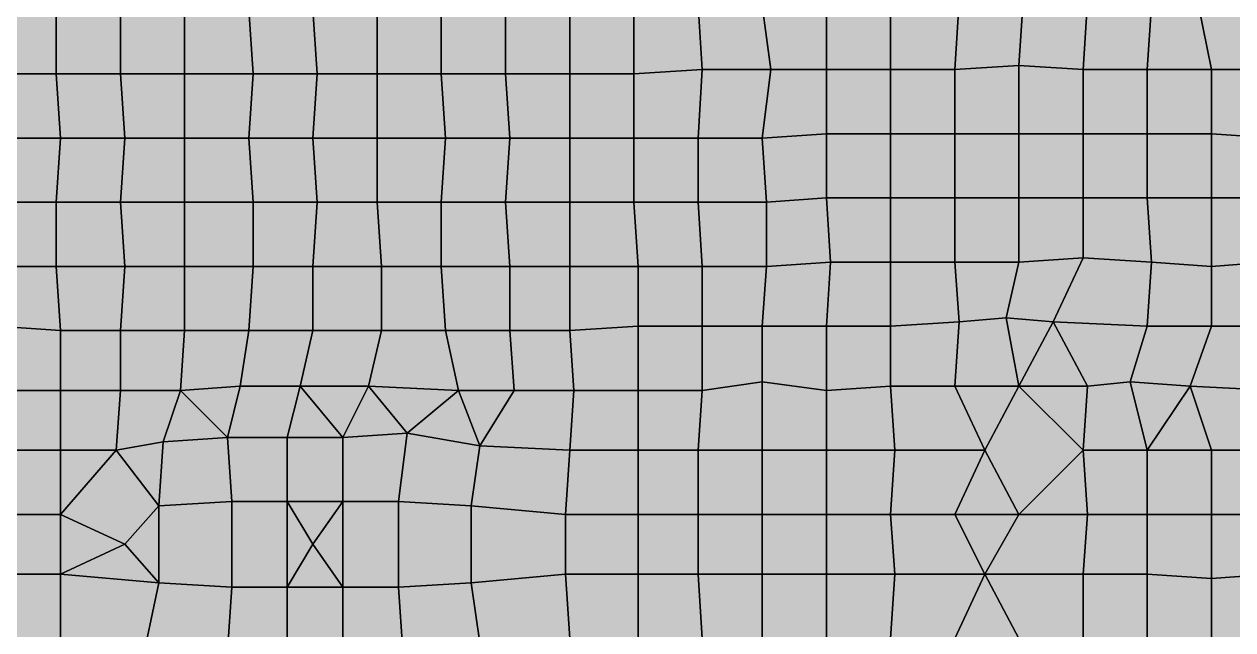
# Model space of a CAD drawing. Header units: metres. Extents: x -7480 to 79269, y -9100 to 45880.
# Drawn here: x 7090 to 12740, y 23960 to 26793 of the extents above; entities that cross this region are included whole.
import ezdxf

# ---------------------------------------------------------------- set-up
doc = ezdxf.new("R2010")
doc.units = ezdxf.units.M
for name, color, linetype in [('COLOR_1', 1, 'Continuous'), ('COLOR_181', 181, 'Continuous'), ('COLOR_3', 3, 'Continuous'), ('COLOR_5', 5, 'Continuous')]:
    doc.layers.add(name, color=color, linetype=linetype)

msp = doc.modelspace()

# ---------------------------------------------------------------- hatches: boundary and pattern name
at = {"layer": 'COLOR_1'}
for points in [[(6940, 25960), (6960, 25660), (7240, 25660), (7240, 25960)], [(7240, 25660), (7560, 25660), (7540, 25960), (7240, 25960)], [(7540, 25960), (7560, 25660), (7840, 25660), (7840, 25960)], [(7840, 25660), (8160, 25660), (8160, 25960), (7840, 25960)], [(8160, 25660), (8440, 25660), (8460, 25960), (8160, 25960)], [(8440, 25660), (8760, 25660), (8740, 25960), (8460, 25960)], [(8740, 25960), (8760, 25660), (9040, 25660), (9040, 25960)], [(9640, 25660), (9960, 25660), (9940, 25960), (9640, 25960)], [(6960, 25380), (7260, 25360), (7240, 25660), (6960, 25660)], [(7240, 25660), (7260, 25360), (7540, 25360), (7560, 25660)], [(7540, 25360), (7840, 25360), (7840, 25660), (7560, 25660)], [(9640, 25360), (9960, 25380), (9960, 25660), (9640, 25660)], [(6960, 25080), (7260, 25080), (7260, 25360), (6960, 25380)], [(9640, 25360), (9660, 25080), (9960, 25080), (9960, 25380)], [(7260, 25080), (7540, 25080), (7540, 25360), (7260, 25360)], [(7540, 25080), (7820, 25080), (7840, 25360), (7540, 25360)], [(7820, 25080), (8100, 25100), (8140, 25360), (7840, 25360)], [(8100, 25100), (8380, 25100), (8440, 25360), (8140, 25360)], [(8380, 25100), (8700, 25100), (8760, 25360), (8440, 25360)], [(8700, 25100), (9120, 25080), (9060, 25360), (8760, 25360)], [(9360, 25360), (9380, 25080), (9660, 25080), (9640, 25360)], [(7820, 25080), (8040, 24860), (8100, 25100)], [(8040, 24860), (8320, 24860), (8380, 25100), (8100, 25100)], [(8320, 24860), (8580, 24860), (8380, 25100)], [(8380, 25100), (8580, 24860), (8700, 25100)], [(8580, 24860), (8880, 24880), (8700, 25100)], [(8700, 25100), (8880, 24880), (9120, 25080)], [(6960, 24800), (7260, 24800), (7260, 25080), (6960, 25080)], [(7260, 24800), (7520, 24800), (7540, 25080), (7260, 25080)], [(7520, 24800), (7740, 24840), (7820, 25080), (7540, 25080)], [(7740, 24840), (8040, 24860), (7820, 25080)], [(8880, 24880), (9220, 24820), (9120, 25080)], [(9120, 25080), (9220, 24820), (9380, 25080)], [(9220, 24820), (9640, 24800), (9660, 25080), (9380, 25080)], [(9640, 24800), (9960, 24800), (9960, 25080), (9660, 25080)], [(8320, 24560), (8580, 24560), (8580, 24860), (8320, 24860)], [(9180, 24540), (9620, 24500), (9640, 24800), (9220, 24820)], [(6960, 24500), (7260, 24500), (7260, 24800), (6960, 24800)], [(7260, 24500), (7520, 24800), (7260, 24800)], [(7260, 24500), (7560, 24360), (7720, 24540), (7520, 24800)], [(9620, 24500), (9960, 24500), (9960, 24800), (9640, 24800)], [(7560, 24360), (7720, 24180), (7720, 24540)], [(7720, 24180), (8060, 24160), (8060, 24560), (7720, 24540)], [(8840, 24160), (9180, 24180), (9180, 24540), (8840, 24560)], [(9180, 24180), (9620, 24220), (9620, 24500), (9180, 24540)], [(6960, 24220), (7260, 24220), (7260, 24500), (6960, 24500)], [(7260, 24220), (7560, 24360), (7260, 24500)], [(9620, 24220), (9960, 24220), (9960, 24500), (9620, 24500)], [(7260, 24220), (7720, 24180), (7560, 24360)], [(6960, 23920), (7260, 23920), (7260, 24220), (6960, 24220)], [(7260, 23920), (7660, 23900), (7720, 24180), (7260, 24220)], [(9180, 24180), (9220, 23900), (9640, 23920), (9620, 24220)], [(9620, 24220), (9640, 23920), (9960, 23920), (9960, 24220)], [(8320, 23860), (8580, 23860), (8580, 24160), (8320, 24160)]]:
    msp.add_hatch(color=256, dxfattribs=at).paths.add_polyline_path(points)
at = {"layer": 'COLOR_181'}
for points in [[(11140, 26580), (11440, 26580), (11460, 26900), (11140, 26880)], [(11440, 26580), (11740, 26600), (11760, 26900), (11460, 26900)], [(11740, 26600), (12040, 26580), (12060, 26900), (11760, 26900)], [(12040, 26580), (12340, 26580), (12360, 26880), (12060, 26900)], [(6940, 26560), (7240, 26560), (7240, 26880), (6940, 26880)], [(7240, 26560), (7540, 26560), (7540, 26880), (7240, 26880)], [(7540, 26560), (7840, 26560), (7840, 26860), (7540, 26880)], [(7840, 26560), (8160, 26560), (8140, 26860), (7840, 26860)], [(8140, 26860), (8160, 26560), (8460, 26560), (8440, 26860)], [(8440, 26860), (8460, 26560), (8740, 26560), (8740, 26860)], [(8740, 26560), (9040, 26560), (9040, 26860), (8740, 26860)], [(9040, 26560), (9340, 26560), (9340, 26860), (9040, 26860)], [(9340, 26560), (9640, 26560), (9640, 26860), (9340, 26860)], [(9640, 26560), (9940, 26560), (9940, 26880), (9640, 26860)], [(9940, 26560), (10260, 26580), (10240, 26880), (9940, 26880)], [(10240, 26880), (10260, 26580), (10580, 26580), (10540, 26880)], [(10540, 26880), (10580, 26580), (10840, 26580), (10840, 26880)], [(10840, 26580), (11140, 26580), (11140, 26880), (10840, 26880)], [(12340, 26580), (12640, 26580), (12580, 26880), (12360, 26880)], [(12580, 26880), (12640, 26580), (12940, 26580), (12820, 26880)], [(6940, 26260), (7260, 26260), (7240, 26560), (6940, 26560)], [(7240, 26560), (7260, 26260), (7560, 26260), (7540, 26560)], [(7540, 26560), (7560, 26260), (7840, 26260), (7840, 26560)], [(7840, 26260), (8140, 26260), (8160, 26560), (7840, 26560)], [(8140, 26260), (8440, 26260), (8460, 26560), (8160, 26560)], [(8440, 26260), (8740, 26260), (8740, 26560), (8460, 26560)], [(8740, 26260), (9060, 26260), (9040, 26560), (8740, 26560)], [(9040, 26560), (9060, 26260), (9360, 26260), (9340, 26560)], [(9340, 26560), (9360, 26260), (9640, 26260), (9640, 26560)], [(9640, 26260), (9940, 26260), (9940, 26560), (9640, 26560)], [(9940, 26260), (10240, 26260), (10260, 26580), (9940, 26560)], [(10240, 26260), (10540, 26260), (10580, 26580), (10260, 26580)], [(10540, 26260), (10840, 26280), (10840, 26580), (10580, 26580)], [(10840, 26280), (11140, 26280), (11140, 26580), (10840, 26580)], [(11140, 26280), (11440, 26280), (11440, 26580), (11140, 26580)], [(11440, 26280), (11740, 26280), (11740, 26600), (11440, 26580)], [(11740, 26280), (12040, 26280), (12040, 26580), (11740, 26600)], [(12040, 26280), (12340, 26280), (12340, 26580), (12040, 26580)], [(12340, 26280), (12640, 26280), (12640, 26580), (12340, 26580)], [(12640, 26280), (12940, 26260), (12940, 26580), (12640, 26580)], [(10540, 26260), (10560, 25960), (10840, 25980), (10840, 26280)], [(10840, 25980), (11140, 25980), (11140, 26280), (10840, 26280)], [(11140, 25980), (11440, 25980), (11440, 26280), (11140, 26280)], [(11440, 25980), (11740, 25980), (11740, 26280), (11440, 26280)], [(11740, 25980), (12040, 25980), (12040, 26280), (11740, 26280)], [(12040, 25980), (12340, 25980), (12340, 26280), (12040, 26280)], [(12340, 25980), (12640, 25980), (12640, 26280), (12340, 26280)], [(12640, 25980), (12940, 25980), (12940, 26260), (12640, 26280)], [(6940, 25960), (7240, 25960), (7260, 26260), (6940, 26260)], [(7240, 25960), (7540, 25960), (7560, 26260), (7260, 26260)], [(7540, 25960), (7840, 25960), (7840, 26260), (7560, 26260)], [(7840, 25960), (8160, 25960), (8140, 26260), (7840, 26260)], [(8140, 26260), (8160, 25960), (8460, 25960), (8440, 26260)], [(8440, 26260), (8460, 25960), (8740, 25960), (8740, 26260)], [(8740, 25960), (9040, 25960), (9060, 26260), (8740, 26260)], [(9040, 25960), (9340, 25960), (9360, 26260), (9060, 26260)], [(9340, 25960), (9640, 25960), (9640, 26260), (9360, 26260)], [(9640, 25960), (9940, 25960), (9940, 26260), (9640, 26260)], [(9940, 25960), (10240, 25960), (10240, 26260), (9940, 26260)], [(10240, 25960), (10560, 25960), (10540, 26260), (10240, 26260)], [(9040, 25660), (9360, 25660), (9340, 25960), (9040, 25960)], [(9340, 25960), (9360, 25660), (9640, 25660), (9640, 25960)], [(9940, 25960), (9960, 25660), (10260, 25660), (10240, 25960)], [(10240, 25960), (10260, 25660), (10560, 25660), (10560, 25960)], [(10560, 25660), (10860, 25680), (10840, 25980), (10560, 25960)], [(10840, 25980), (10860, 25680), (11140, 25680), (11140, 25980)], [(11140, 25680), (11440, 25680), (11440, 25980), (11140, 25980)], [(11440, 25680), (11740, 25680), (11740, 25980), (11440, 25980)], [(11740, 25680), (12040, 25700), (12040, 25980), (11740, 25980)], [(12040, 25700), (12360, 25680), (12340, 25980), (12040, 25980)], [(12340, 25980), (12360, 25680), (12640, 25660), (12640, 25980)], [(12640, 25660), (12900, 25680), (12940, 25980), (12640, 25980)], [(7840, 25360), (8140, 25360), (8160, 25660), (7840, 25660)], [(8140, 25360), (8440, 25360), (8440, 25660), (8160, 25660)], [(8440, 25360), (8760, 25360), (8760, 25660), (8440, 25660)], [(8760, 25360), (9060, 25360), (9040, 25660), (8760, 25660)], [(9040, 25660), (9060, 25360), (9360, 25360), (9360, 25660)], [(9360, 25360), (9640, 25360), (9640, 25660), (9360, 25660)], [(9960, 25380), (10260, 25380), (10260, 25660), (9960, 25660)], [(10260, 25380), (10540, 25380), (10560, 25660), (10260, 25660)], [(10540, 25380), (10840, 25380), (10860, 25680), (10560, 25660)], [(10840, 25380), (11140, 25380), (11140, 25680), (10860, 25680)], [(11140, 25380), (11460, 25400), (11440, 25680), (11140, 25680)], [(11440, 25680), (11460, 25400), (11680, 25420), (11740, 25680)], [(11680, 25420), (11900, 25400), (12040, 25700), (11740, 25680)], [(11900, 25400), (12340, 25380), (12360, 25680), (12040, 25700)], [(12340, 25380), (12640, 25380), (12640, 25660), (12360, 25680)], [(12640, 25380), (12940, 25380), (12900, 25680), (12640, 25660)], [(9960, 25080), (10260, 25080), (10260, 25380), (9960, 25380)], [(10260, 25080), (10540, 25120), (10540, 25380), (10260, 25380)], [(10540, 25120), (10840, 25080), (10840, 25380), (10540, 25380)], [(10840, 25080), (11140, 25100), (11140, 25380), (10840, 25380)], [(11140, 25100), (11440, 25100), (11460, 25400), (11140, 25380)], [(11440, 25100), (11740, 25100), (11680, 25420), (11460, 25400)], [(11680, 25420), (11740, 25100), (11900, 25400)], [(11740, 25100), (12060, 25100), (11900, 25400)], [(11900, 25400), (12060, 25100), (12260, 25120), (12340, 25380)], [(12260, 25120), (12540, 25100), (12640, 25380), (12340, 25380)], [(12540, 25100), (12940, 25080), (12940, 25380), (12640, 25380)], [(9060, 25360), (9120, 25080), (9380, 25080), (9360, 25360)], [(10240, 24800), (10540, 24800), (10540, 25120), (10260, 25080)], [(10540, 24800), (10840, 24800), (10840, 25080), (10540, 25120)], [(10840, 24800), (11160, 24800), (11140, 25100), (10840, 25080)], [(11140, 25100), (11160, 24800), (11580, 24800), (11440, 25100)], [(11440, 25100), (11580, 24800), (11740, 25100)], [(11580, 24800), (11740, 24500), (12040, 24800), (11740, 25100)], [(11740, 25100), (12040, 24800), (12060, 25100)], [(12040, 24800), (12340, 24800), (12260, 25120), (12060, 25100)], [(12260, 25120), (12340, 24800), (12540, 25100)], [(12340, 24800), (12640, 24800), (12540, 25100)], [(12540, 25100), (12640, 24800), (12940, 24800), (12940, 25080)], [(9960, 24800), (10240, 24800), (10260, 25080), (9960, 25080)], [(9960, 24500), (10240, 24500), (10240, 24800), (9960, 24800)], [(10240, 24500), (10540, 24500), (10540, 24800), (10240, 24800)], [(10540, 24500), (10840, 24500), (10840, 24800), (10540, 24800)], [(10840, 24500), (11140, 24500), (11160, 24800), (10840, 24800)], [(11140, 24500), (11440, 24500), (11580, 24800), (11160, 24800)], [(11440, 24500), (11740, 24500), (11580, 24800)], [(11740, 24500), (12060, 24500), (12040, 24800)], [(12040, 24800), (12060, 24500), (12340, 24500), (12340, 24800)], [(12340, 24500), (12640, 24500), (12640, 24800), (12340, 24800)], [(12640, 24500), (12940, 24500), (12940, 24800), (12640, 24800)], [(8060, 24160), (8320, 24160), (8320, 24560), (8060, 24560)], [(8320, 24160), (8440, 24360), (8320, 24560)], [(8320, 24560), (8440, 24360), (8580, 24560)], [(8440, 24360), (8580, 24160), (8580, 24560)], [(8580, 24160), (8840, 24160), (8840, 24560), (8580, 24560)], [(9960, 24220), (10240, 24220), (10240, 24500), (9960, 24500)], [(10240, 24220), (10540, 24220), (10540, 24500), (10240, 24500)], [(10540, 24220), (10840, 24220), (10840, 24500), (10540, 24500)], [(10840, 24220), (11160, 24220), (11140, 24500), (10840, 24500)], [(11140, 24500), (11160, 24220), (11580, 24220), (11440, 24500)], [(11440, 24500), (11580, 24220), (11740, 24500)], [(11580, 24220), (12040, 24220), (12060, 24500), (11740, 24500)], [(12040, 24220), (12340, 24220), (12340, 24500), (12060, 24500)], [(12340, 24220), (12640, 24200), (12640, 24500), (12340, 24500)], [(12640, 24200), (12920, 24220), (12940, 24500), (12640, 24500)], [(8320, 24160), (8580, 24160), (8440, 24360)], [(9960, 23920), (10260, 23920), (10240, 24220), (9960, 24220)], [(10240, 24220), (10260, 23920), (10540, 23920), (10540, 24220)], [(10540, 23920), (10840, 23920), (10840, 24220), (10540, 24220)], [(10840, 23920), (11140, 23920), (11160, 24220), (10840, 24220)], [(11140, 23920), (11440, 23920), (11580, 24220), (11160, 24220)], [(11440, 23920), (11740, 23920), (11580, 24220)], [(11580, 24220), (11740, 23920), (12040, 23920), (12040, 24220)], [(12040, 23920), (12340, 23920), (12340, 24220), (12040, 24220)], [(12340, 23920), (12640, 23920), (12640, 24200), (12340, 24220)], [(12640, 23920), (12940, 23920), (12920, 24220), (12640, 24200)]]:
    msp.add_hatch(color=256, dxfattribs=at).paths.add_polyline_path(points)
at = {"layer": 'COLOR_3'}
for points in [[(8040, 24860), (8060, 24560), (8320, 24560), (8320, 24860)], [(8580, 24560), (8840, 24560), (8880, 24880), (8580, 24860)], [(7520, 24800), (7720, 24540), (7740, 24840)], [(8040, 23860), (8320, 23860), (8320, 24160), (8060, 24160)], [(8580, 23860), (8860, 23860), (8840, 24160), (8580, 24160)]]:
    msp.add_hatch(color=256, dxfattribs=at).paths.add_polyline_path(points)
at = {"layer": 'COLOR_5'}
for points in [[(7720, 24540), (8060, 24560), (8040, 24860), (7740, 24840)], [(8840, 24560), (9180, 24540), (9220, 24820), (8880, 24880)], [(7660, 23900), (8040, 23860), (8060, 24160), (7720, 24180)], [(8840, 24160), (8860, 23860), (9220, 23900), (9180, 24180)]]:
    msp.add_hatch(color=256, dxfattribs=at).paths.add_polyline_path(points)

# ---------------------------------------------------------------- linework, layer by layer
at = {"layer": 'COLOR_1'}
for points in [[(6940, 25960), (6960, 25660), (7240, 25660), (7240, 25960)], [(7240, 25660), (7560, 25660), (7540, 25960), (7240, 25960)], [(7540, 25960), (7560, 25660), (7840, 25660), (7840, 25960)], [(7840, 25660), (8160, 25660), (8160, 25960), (7840, 25960)], [(8160, 25660), (8440, 25660), (8460, 25960), (8160, 25960)], [(8440, 25660), (8760, 25660), (8740, 25960), (8460, 25960)], [(8740, 25960), (8760, 25660), (9040, 25660), (9040, 25960)], [(9640, 25660), (9960, 25660), (9940, 25960), (9640, 25960)], [(6960, 25380), (7260, 25360), (7240, 25660), (6960, 25660)], [(7240, 25660), (7260, 25360), (7540, 25360), (7560, 25660)], [(7540, 25360), (7840, 25360), (7840, 25660), (7560, 25660)], [(9640, 25360), (9960, 25380), (9960, 25660), (9640, 25660)], [(6960, 25080), (7260, 25080), (7260, 25360), (6960, 25380)], [(9640, 25360), (9660, 25080), (9960, 25080), (9960, 25380)], [(7260, 25080), (7540, 25080), (7540, 25360), (7260, 25360)], [(7540, 25080), (7820, 25080), (7840, 25360), (7540, 25360)], [(7820, 25080), (8100, 25100), (8140, 25360), (7840, 25360)], [(8100, 25100), (8380, 25100), (8440, 25360), (8140, 25360)], [(8380, 25100), (8700, 25100), (8760, 25360), (8440, 25360)], [(8700, 25100), (9120, 25080), (9060, 25360), (8760, 25360)], [(9360, 25360), (9380, 25080), (9660, 25080), (9640, 25360)], [(7820, 25080), (8040, 24860), (8100, 25100)], [(8040, 24860), (8320, 24860), (8380, 25100), (8100, 25100)], [(8320, 24860), (8580, 24860), (8380, 25100)], [(8380, 25100), (8580, 24860), (8700, 25100)], [(8580, 24860), (8880, 24880), (8700, 25100)], [(8700, 25100), (8880, 24880), (9120, 25080)], [(6960, 24800), (7260, 24800), (7260, 25080), (6960, 25080)], [(7260, 24800), (7520, 24800), (7540, 25080), (7260, 25080)], [(7520, 24800), (7740, 24840), (7820, 25080), (7540, 25080)], [(7740, 24840), (8040, 24860), (7820, 25080)], [(8880, 24880), (9220, 24820), (9120, 25080)], [(9120, 25080), (9220, 24820), (9380, 25080)], [(9220, 24820), (9640, 24800), (9660, 25080), (9380, 25080)], [(9640, 24800), (9960, 24800), (9960, 25080), (9660, 25080)], [(8320, 24560), (8580, 24560), (8580, 24860), (8320, 24860)], [(9180, 24540), (9620, 24500), (9640, 24800), (9220, 24820)], [(6960, 24500), (7260, 24500), (7260, 24800), (6960, 24800)], [(7260, 24500), (7520, 24800), (7260, 24800)], [(7260, 24500), (7560, 24360), (7720, 24540), (7520, 24800)], [(9620, 24500), (9960, 24500), (9960, 24800), (9640, 24800)], [(7560, 24360), (7720, 24180), (7720, 24540)], [(7720, 24180), (8060, 24160), (8060, 24560), (7720, 24540)], [(8840, 24160), (9180, 24180), (9180, 24540), (8840, 24560)], [(9180, 24180), (9620, 24220), (9620, 24500), (9180, 24540)], [(6960, 24220), (7260, 24220), (7260, 24500), (6960, 24500)], [(7260, 24220), (7560, 24360), (7260, 24500)], [(9620, 24220), (9960, 24220), (9960, 24500), (9620, 24500)], [(7260, 24220), (7720, 24180), (7560, 24360)], [(6960, 23920), (7260, 23920), (7260, 24220), (6960, 24220)], [(7260, 23920), (7660, 23900), (7720, 24180), (7260, 24220)], [(9180, 24180), (9220, 23900), (9640, 23920), (9620, 24220)], [(9620, 24220), (9640, 23920), (9960, 23920), (9960, 24220)], [(8320, 23860), (8580, 23860), (8580, 24160), (8320, 24160)]]:
    msp.add_lwpolyline(points, close=True, dxfattribs=at)
at = {"layer": 'COLOR_181'}
for points in [[(11140, 26580), (11440, 26580), (11460, 26900), (11140, 26880)], [(11440, 26580), (11740, 26600), (11760, 26900), (11460, 26900)], [(11740, 26600), (12040, 26580), (12060, 26900), (11760, 26900)], [(12040, 26580), (12340, 26580), (12360, 26880), (12060, 26900)], [(6940, 26560), (7240, 26560), (7240, 26880), (6940, 26880)], [(7240, 26560), (7540, 26560), (7540, 26880), (7240, 26880)], [(7540, 26560), (7840, 26560), (7840, 26860), (7540, 26880)], [(7840, 26560), (8160, 26560), (8140, 26860), (7840, 26860)], [(8140, 26860), (8160, 26560), (8460, 26560), (8440, 26860)], [(8440, 26860), (8460, 26560), (8740, 26560), (8740, 26860)], [(8740, 26560), (9040, 26560), (9040, 26860), (8740, 26860)], [(9040, 26560), (9340, 26560), (9340, 26860), (9040, 26860)], [(9340, 26560), (9640, 26560), (9640, 26860), (9340, 26860)], [(9640, 26560), (9940, 26560), (9940, 26880), (9640, 26860)], [(9940, 26560), (10260, 26580), (10240, 26880), (9940, 26880)], [(10240, 26880), (10260, 26580), (10580, 26580), (10540, 26880)], [(10540, 26880), (10580, 26580), (10840, 26580), (10840, 26880)], [(10840, 26580), (11140, 26580), (11140, 26880), (10840, 26880)], [(12340, 26580), (12640, 26580), (12580, 26880), (12360, 26880)], [(12580, 26880), (12640, 26580), (12940, 26580), (12820, 26880)], [(6940, 26260), (7260, 26260), (7240, 26560), (6940, 26560)], [(7240, 26560), (7260, 26260), (7560, 26260), (7540, 26560)], [(7540, 26560), (7560, 26260), (7840, 26260), (7840, 26560)], [(7840, 26260), (8140, 26260), (8160, 26560), (7840, 26560)], [(8140, 26260), (8440, 26260), (8460, 26560), (8160, 26560)], [(8440, 26260), (8740, 26260), (8740, 26560), (8460, 26560)], [(8740, 26260), (9060, 26260), (9040, 26560), (8740, 26560)], [(9040, 26560), (9060, 26260), (9360, 26260), (9340, 26560)], [(9340, 26560), (9360, 26260), (9640, 26260), (9640, 26560)], [(9640, 26260), (9940, 26260), (9940, 26560), (9640, 26560)], [(9940, 26260), (10240, 26260), (10260, 26580), (9940, 26560)], [(10240, 26260), (10540, 26260), (10580, 26580), (10260, 26580)], [(10540, 26260), (10840, 26280), (10840, 26580), (10580, 26580)], [(10840, 26280), (11140, 26280), (11140, 26580), (10840, 26580)], [(11140, 26280), (11440, 26280), (11440, 26580), (11140, 26580)], [(11440, 26280), (11740, 26280), (11740, 26600), (11440, 26580)], [(11740, 26280), (12040, 26280), (12040, 26580), (11740, 26600)], [(12040, 26280), (12340, 26280), (12340, 26580), (12040, 26580)], [(12340, 26280), (12640, 26280), (12640, 26580), (12340, 26580)], [(12640, 26280), (12940, 26260), (12940, 26580), (12640, 26580)], [(10540, 26260), (10560, 25960), (10840, 25980), (10840, 26280)], [(10840, 25980), (11140, 25980), (11140, 26280), (10840, 26280)], [(11140, 25980), (11440, 25980), (11440, 26280), (11140, 26280)], [(11440, 25980), (11740, 25980), (11740, 26280), (11440, 26280)], [(11740, 25980), (12040, 25980), (12040, 26280), (11740, 26280)], [(12040, 25980), (12340, 25980), (12340, 26280), (12040, 26280)], [(12340, 25980), (12640, 25980), (12640, 26280), (12340, 26280)], [(12640, 25980), (12940, 25980), (12940, 26260), (12640, 26280)], [(6940, 25960), (7240, 25960), (7260, 26260), (6940, 26260)], [(7240, 25960), (7540, 25960), (7560, 26260), (7260, 26260)], [(7540, 25960), (7840, 25960), (7840, 26260), (7560, 26260)], [(7840, 25960), (8160, 25960), (8140, 26260), (7840, 26260)], [(8140, 26260), (8160, 25960), (8460, 25960), (8440, 26260)], [(8440, 26260), (8460, 25960), (8740, 25960), (8740, 26260)], [(8740, 25960), (9040, 25960), (9060, 26260), (8740, 26260)], [(9040, 25960), (9340, 25960), (9360, 26260), (9060, 26260)], [(9340, 25960), (9640, 25960), (9640, 26260), (9360, 26260)], [(9640, 25960), (9940, 25960), (9940, 26260), (9640, 26260)], [(9940, 25960), (10240, 25960), (10240, 26260), (9940, 26260)], [(10240, 25960), (10560, 25960), (10540, 26260), (10240, 26260)], [(9040, 25660), (9360, 25660), (9340, 25960), (9040, 25960)], [(9340, 25960), (9360, 25660), (9640, 25660), (9640, 25960)], [(9940, 25960), (9960, 25660), (10260, 25660), (10240, 25960)], [(10240, 25960), (10260, 25660), (10560, 25660), (10560, 25960)], [(10560, 25660), (10860, 25680), (10840, 25980), (10560, 25960)], [(10840, 25980), (10860, 25680), (11140, 25680), (11140, 25980)], [(11140, 25680), (11440, 25680), (11440, 25980), (11140, 25980)], [(11440, 25680), (11740, 25680), (11740, 25980), (11440, 25980)], [(11740, 25680), (12040, 25700), (12040, 25980), (11740, 25980)], [(12040, 25700), (12360, 25680), (12340, 25980), (12040, 25980)], [(12340, 25980), (12360, 25680), (12640, 25660), (12640, 25980)], [(12640, 25660), (12900, 25680), (12940, 25980), (12640, 25980)], [(7840, 25360), (8140, 25360), (8160, 25660), (7840, 25660)], [(8140, 25360), (8440, 25360), (8440, 25660), (8160, 25660)], [(8440, 25360), (8760, 25360), (8760, 25660), (8440, 25660)], [(8760, 25360), (9060, 25360), (9040, 25660), (8760, 25660)], [(9040, 25660), (9060, 25360), (9360, 25360), (9360, 25660)], [(9360, 25360), (9640, 25360), (9640, 25660), (9360, 25660)], [(9960, 25380), (10260, 25380), (10260, 25660), (9960, 25660)], [(10260, 25380), (10540, 25380), (10560, 25660), (10260, 25660)], [(10540, 25380), (10840, 25380), (10860, 25680), (10560, 25660)], [(10840, 25380), (11140, 25380), (11140, 25680), (10860, 25680)], [(11140, 25380), (11460, 25400), (11440, 25680), (11140, 25680)], [(11440, 25680), (11460, 25400), (11680, 25420), (11740, 25680)], [(11680, 25420), (11900, 25400), (12040, 25700), (11740, 25680)], [(11900, 25400), (12340, 25380), (12360, 25680), (12040, 25700)], [(12340, 25380), (12640, 25380), (12640, 25660), (12360, 25680)], [(12640, 25380), (12940, 25380), (12900, 25680), (12640, 25660)], [(9960, 25080), (10260, 25080), (10260, 25380), (9960, 25380)], [(10260, 25080), (10540, 25120), (10540, 25380), (10260, 25380)], [(10540, 25120), (10840, 25080), (10840, 25380), (10540, 25380)], [(10840, 25080), (11140, 25100), (11140, 25380), (10840, 25380)], [(11140, 25100), (11440, 25100), (11460, 25400), (11140, 25380)], [(11440, 25100), (11740, 25100), (11680, 25420), (11460, 25400)], [(11680, 25420), (11740, 25100), (11900, 25400)], [(11740, 25100), (12060, 25100), (11900, 25400)], [(11900, 25400), (12060, 25100), (12260, 25120), (12340, 25380)], [(12260, 25120), (12540, 25100), (12640, 25380), (12340, 25380)], [(12540, 25100), (12940, 25080), (12940, 25380), (12640, 25380)], [(9060, 25360), (9120, 25080), (9380, 25080), (9360, 25360)], [(10240, 24800), (10540, 24800), (10540, 25120), (10260, 25080)], [(10540, 24800), (10840, 24800), (10840, 25080), (10540, 25120)], [(10840, 24800), (11160, 24800), (11140, 25100), (10840, 25080)], [(11140, 25100), (11160, 24800), (11580, 24800), (11440, 25100)], [(11440, 25100), (11580, 24800), (11740, 25100)], [(11580, 24800), (11740, 24500), (12040, 24800), (11740, 25100)], [(11740, 25100), (12040, 24800), (12060, 25100)], [(12040, 24800), (12340, 24800), (12260, 25120), (12060, 25100)], [(12260, 25120), (12340, 24800), (12540, 25100)], [(12340, 24800), (12640, 24800), (12540, 25100)], [(12540, 25100), (12640, 24800), (12940, 24800), (12940, 25080)], [(9960, 24800), (10240, 24800), (10260, 25080), (9960, 25080)], [(9960, 24500), (10240, 24500), (10240, 24800), (9960, 24800)], [(10240, 24500), (10540, 24500), (10540, 24800), (10240, 24800)], [(10540, 24500), (10840, 24500), (10840, 24800), (10540, 24800)], [(10840, 24500), (11140, 24500), (11160, 24800), (10840, 24800)], [(11140, 24500), (11440, 24500), (11580, 24800), (11160, 24800)], [(11440, 24500), (11740, 24500), (11580, 24800)], [(11740, 24500), (12060, 24500), (12040, 24800)], [(12040, 24800), (12060, 24500), (12340, 24500), (12340, 24800)], [(12340, 24500), (12640, 24500), (12640, 24800), (12340, 24800)], [(12640, 24500), (12940, 24500), (12940, 24800), (12640, 24800)], [(8060, 24160), (8320, 24160), (8320, 24560), (8060, 24560)], [(8320, 24160), (8440, 24360), (8320, 24560)], [(8320, 24560), (8440, 24360), (8580, 24560)], [(8440, 24360), (8580, 24160), (8580, 24560)], [(8580, 24160), (8840, 24160), (8840, 24560), (8580, 24560)], [(9960, 24220), (10240, 24220), (10240, 24500), (9960, 24500)], [(10240, 24220), (10540, 24220), (10540, 24500), (10240, 24500)], [(10540, 24220), (10840, 24220), (10840, 24500), (10540, 24500)], [(10840, 24220), (11160, 24220), (11140, 24500), (10840, 24500)], [(11140, 24500), (11160, 24220), (11580, 24220), (11440, 24500)], [(11440, 24500), (11580, 24220), (11740, 24500)], [(11580, 24220), (12040, 24220), (12060, 24500), (11740, 24500)], [(12040, 24220), (12340, 24220), (12340, 24500), (12060, 24500)], [(12340, 24220), (12640, 24200), (12640, 24500), (12340, 24500)], [(12640, 24200), (12920, 24220), (12940, 24500), (12640, 24500)], [(8320, 24160), (8580, 24160), (8440, 24360)], [(9960, 23920), (10260, 23920), (10240, 24220), (9960, 24220)], [(10240, 24220), (10260, 23920), (10540, 23920), (10540, 24220)], [(10540, 23920), (10840, 23920), (10840, 24220), (10540, 24220)], [(10840, 23920), (11140, 23920), (11160, 24220), (10840, 24220)], [(11140, 23920), (11440, 23920), (11580, 24220), (11160, 24220)], [(11440, 23920), (11740, 23920), (11580, 24220)], [(11580, 24220), (11740, 23920), (12040, 23920), (12040, 24220)], [(12040, 23920), (12340, 23920), (12340, 24220), (12040, 24220)], [(12340, 23920), (12640, 23920), (12640, 24200), (12340, 24220)], [(12640, 23920), (12940, 23920), (12920, 24220), (12640, 24200)]]:
    msp.add_lwpolyline(points, close=True, dxfattribs=at)
at = {"layer": 'COLOR_3'}
for points in [[(8040, 24860), (8060, 24560), (8320, 24560), (8320, 24860)], [(8580, 24560), (8840, 24560), (8880, 24880), (8580, 24860)], [(7520, 24800), (7720, 24540), (7740, 24840)], [(8040, 23860), (8320, 23860), (8320, 24160), (8060, 24160)], [(8580, 23860), (8860, 23860), (8840, 24160), (8580, 24160)]]:
    msp.add_lwpolyline(points, close=True, dxfattribs=at)
at = {"layer": 'COLOR_5'}
for points in [[(7720, 24540), (8060, 24560), (8040, 24860), (7740, 24840)], [(8840, 24560), (9180, 24540), (9220, 24820), (8880, 24880)], [(7660, 23900), (8040, 23860), (8060, 24160), (7720, 24180)], [(8840, 24160), (8860, 23860), (9220, 23900), (9180, 24180)]]:
    msp.add_lwpolyline(points, close=True, dxfattribs=at)

doc.saveas('drawing.dxf')
